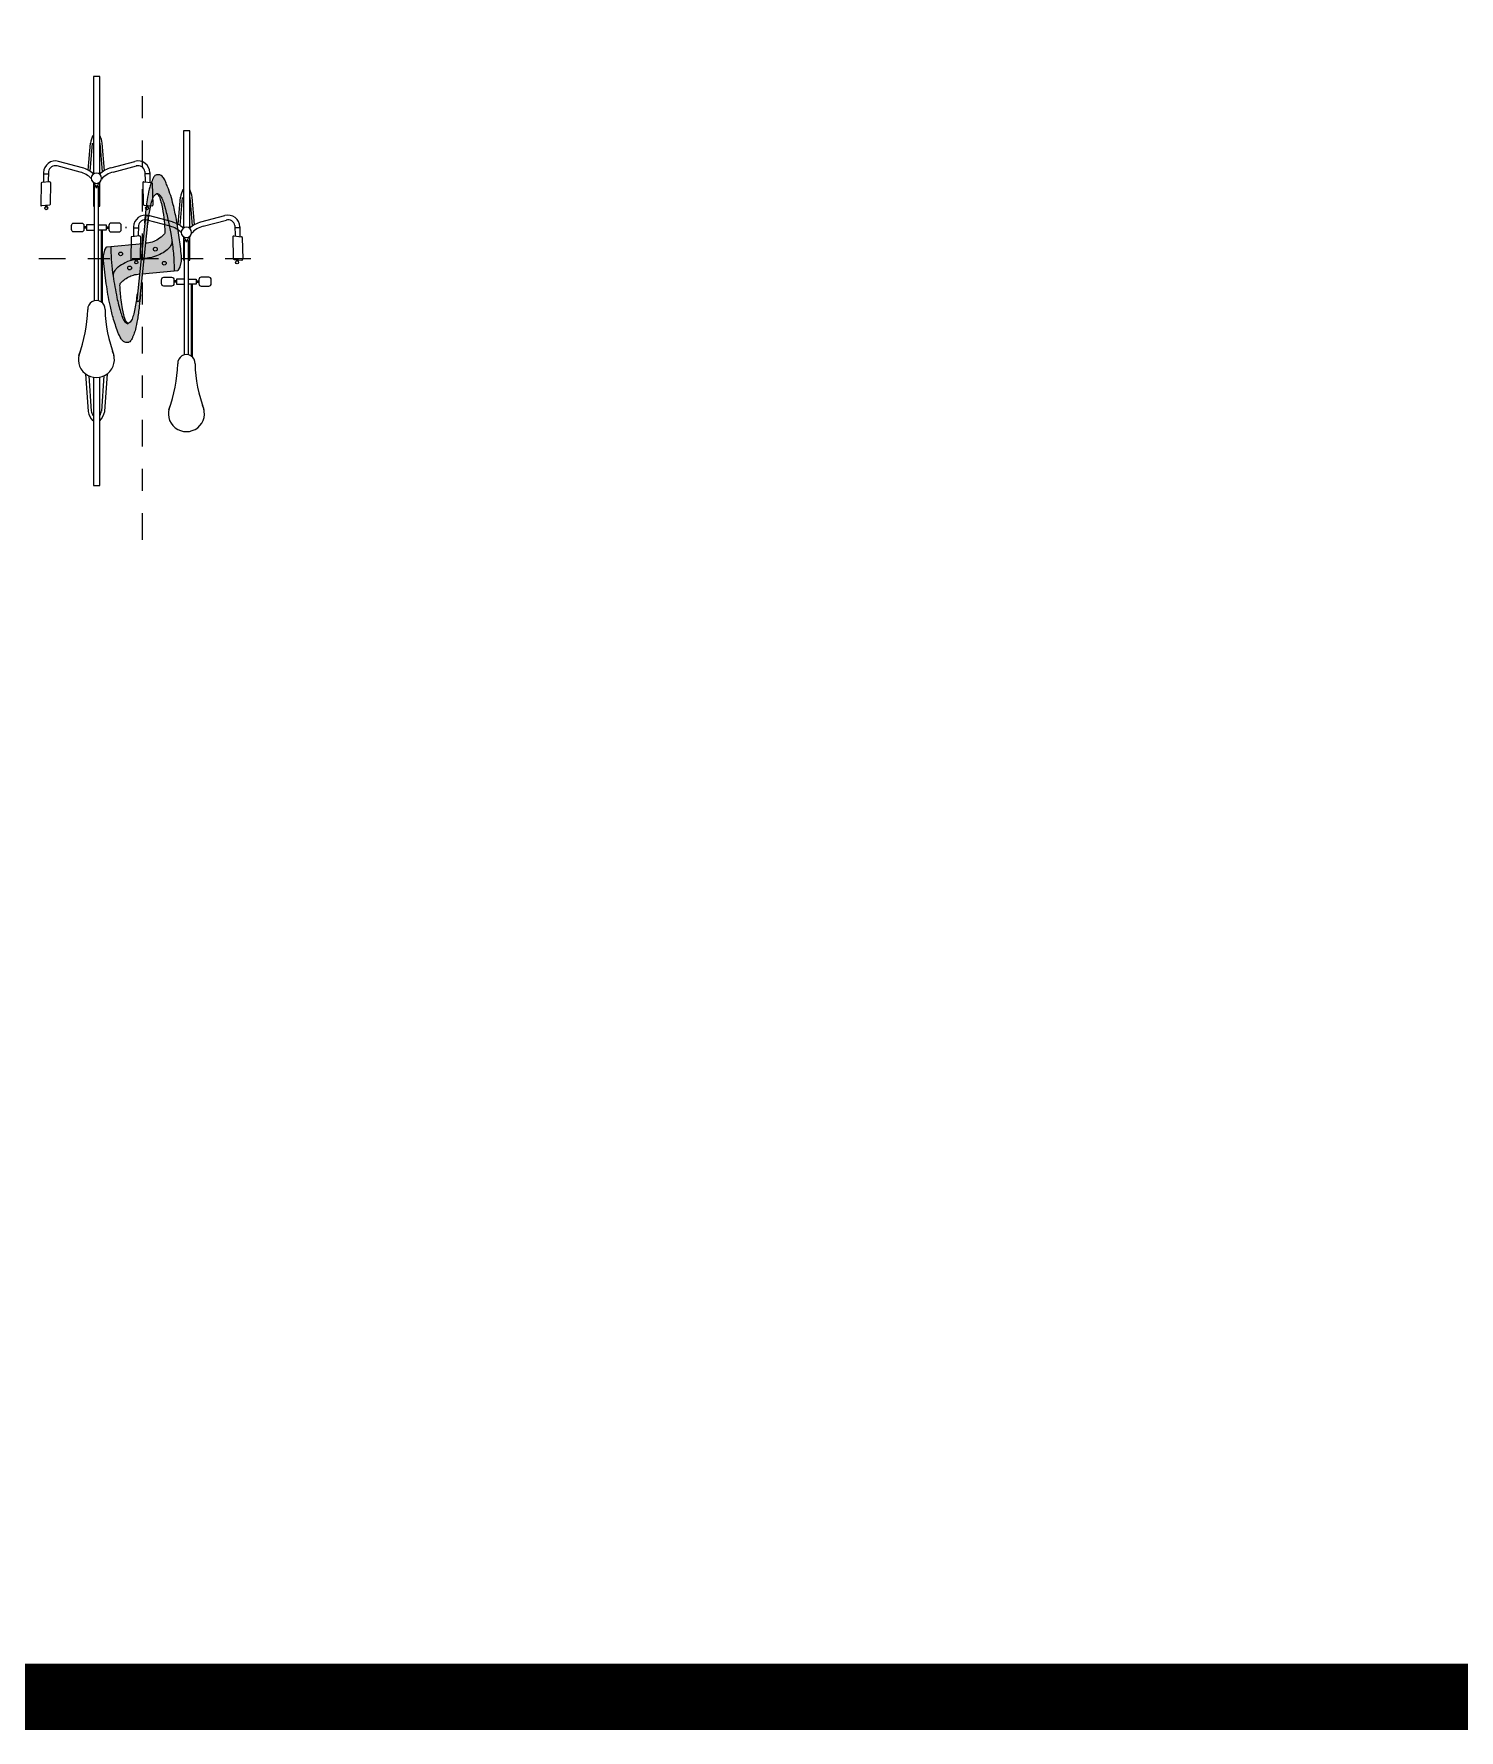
# Model space of a CAD drawing. Extents: x -2918 to -212, y 225 to 5715.
# Drawn here: x -609.34 to -602.92, y 791.46 to 799.11 of the extents above; entities that cross this region are included whole.
import ezdxf

# ---------------------------------------------------------------- set-up
doc = ezdxf.new("R2010")
doc.units = 0
doc.linetypes.add('ACAD_ISO10W100', pattern=[18, 12, -3, 0, -3])
doc.layers.get('0').update_dxf_attribs({"linetype": 'CONTINUOUS'})
doc.layers.add('ДВ_ГП_П_МАФ', color=20, linetype='CONTINUOUS')

# ---------------------------------------------------------------- blocks, each defined once
blk = doc.blocks.new('*U64')
at = {"layer": 'ДВ_ГП_П_МАФ'}
h = blk.add_hatch(color=11, dxfattribs=at)
h.dxf.hatch_style = 1
h.paths.add_polyline_path([(3.1047, 0.3448, 0.043397), (3.0945, 0.3637, 0.050685), (3.0887, 0.3707, 0.123686), (3.0789, 0.377, 0.067118), (3.0675, 0.3779, 0.003021), (3.0637, 0.3776, 0.128423), (3.0565, 0.374, 0.062649), (3.0517, 0.3684, 0.047289), (3.0455, 0.3568, 0.003223), (3.0359, 0.3321, 0.023977), (3.0301, 0.3122, 0.020736), (3.0212, 0.2646, 0.013019), (3.0122, 0.1928), (3.0091, 0.1637, 0.247851), (3.0109, 0.1592), (2.9774, -0.1592, 0.244213), (2.9747, -0.1638), (2.9732, -0.178, -0.017501), (2.9687, -0.2095, -0.009119), (2.9623, -0.2422, -0.03205), (2.9551, -0.2676, -0.041901), (2.9505, -0.2778, -0.057205), (2.9439, -0.2869, -0.092592), (2.9357, -0.2932, -0.130441), (2.9236, -0.2789, -0.033502), (2.9103, -0.2269, -0.019138), (2.9039, -0.1857, -0.020412), (2.8986, -0.1201, -0.032418), (2.9, -0.1123, -0.039649), (2.9159, -0.0969, -0.044156), (2.9378, -0.0826, -0.047509), (2.9588, -0.0743, -0.054828), (2.9868, -0.0695), (3.0013, 0.068), (2.8411, 0.0534, 0.251745), (2.8373, 0.0508), (2.8308, 0.0388), (2.8303, 0.0373), (2.8244, 0.0119), (2.8238, 0.0083), (2.8237, -0.0086), (2.8368, -0.1132, 0.016944), (2.8536, -0.2097, 0.014561), (2.8673, -0.2658, 0.02301), (2.8895, -0.3312, 0.051398), (2.9039, -0.3616, 0.07947), (2.9137, -0.3735, 0.064738), (2.9204, -0.3773, 0.068392), (2.9357, -0.3781, 0.085346), (2.939, -0.3772, 0.119383), (2.9462, -0.3716, 0.074982), (2.9544, -0.3572, -0.002668), (2.9591, -0.3452), (2.9605, -0.3419, 0.035631), (2.9679, -0.3201, 0.022086), (2.9772, -0.2754, 0.009866), (2.9854, -0.2155), (2.9909, -0.1639, 0.26032), (2.989, -0.1596), (3.0225, 0.1587, 0.179797), (3.0253, 0.163), (3.0291, 0.1949), (3.03, 0.2009, -0.011921), (3.0355, 0.2319, -0.021744), (3.0432, 0.2622, -0.014598), (3.0465, 0.2717, -0.064351), (3.0483, 0.2752, -0.022781), (3.0519, 0.2812, -0.133418), (3.0643, 0.2927, -0.033416), (3.0676, 0.2904, -0.080405), (3.0762, 0.2788, -0.020356), (3.0834, 0.255, -0.019745), (3.09, 0.225, -0.018715), (3.0978, 0.1707, -0.013904), (3.1014, 0.1202), (3.1007, 0.1151), (3.0999, 0.1119), (3.0982, 0.11), (3.095, 0.1064), (3.0906, 0.1025), (3.0846, 0.097), (3.0774, 0.0915, -0.12785), (3.021, 0.0698), (3.013, 0.0691), (2.9986, -0.0686), (3.1429, -0.0558), (3.1599, -0.0538, 0.287343), (3.1629, -0.0513), (3.1692, -0.0392), (3.1697, -0.0377), (3.1757, -0.0114, 0.053584), (3.1758, 0.0114, 0.007789), (3.1656, 0.0955, 0.011627), (3.1528, 0.1762, 0.014326), (3.1386, 0.2429, 0.032413), (3.113, 0.3239, 0.015294)])
for p, q in [((2.7551, 0.3986), (2.7653, 0.5205)), ((2.7642, 0.3931), (2.7748, 0.5197)), ((2.8202, 0.3912), (2.8094, 0.5197)), ((2.8293, 0.397), (2.8189, 0.5205)), ((2.5542, 0.3879), (2.5534, 0.3434)), ((2.5541, 0.3826), (2.5758, 0.3822)), ((2.576, 0.393), (2.5752, 0.3454)), ((2.7193, 0.3897), (2.6147, 0.4178)), ((2.7292, 0.409), (2.621, 0.4381)), ((2.8579, 0.409), (2.966, 0.4381)), ((2.8677, 0.3897), (2.9723, 0.4178)), ((3.011, 0.393), (3.0119, 0.3454)), ((3.0329, 0.3826), (3.0112, 0.3822)), ((3.0328, 0.3879), (3.0336, 0.3434)), ((2.5429, 0.3392), (2.5411, 0.241)), ((2.5812, 0.3459), (2.5461, 0.3427)), ((2.5852, 0.3423), (2.5834, 0.2441)), ((3.0019, 0.3423), (3.0037, 0.2441)), ((3.0058, 0.3459), (3.0409, 0.3427)), ((3.0442, 0.3392), (3.046, 0.241)), ((2.5801, 0.2406), (2.545, 0.2374)), ((2.5626, 0.2395), (2.5627, 0.2327)), ((2.5694, 0.2396), (2.5695, 0.2328)), ((3.0069, 0.2406), (3.042, 0.2374)), ((3.0176, 0.2396), (3.0175, 0.2328)), ((3.0244, 0.2395), (3.0243, 0.2327)), ((3.1608, 0.1544), (3.1711, 0.2764)), ((3.1699, 0.1489), (3.1806, 0.2756)), ((3.2259, 0.1471), (3.2151, 0.2756)), ((3.235, 0.1529), (3.2247, 0.2764)), ((3.1251, 0.1455), (3.0205, 0.1737)), ((3.1349, 0.1649), (3.0267, 0.194)), ((3.2636, 0.1649), (3.3718, 0.194)), ((3.2735, 0.1455), (3.378, 0.1737)), ((2.748, 0.1431), (2.7358, 0.1431)), ((2.7358, 0.1431), (2.7358, 0.137)), ((2.748, 0.137), (2.7358, 0.137)), ((2.7824, 0.1515), (2.748, 0.1515)), ((2.748, 0.1515), (2.748, 0.1286)), ((2.748, 0.1286), (2.7824, 0.1286)), ((2.8019, 0.1515), (2.8362, 0.1515)), ((2.8362, 0.1286), (2.8019, 0.1286)), ((2.8139, 0.1286), (2.8139, -0.1957)), ((2.8189, 0.1286), (2.8189, -0.1997)), ((2.8362, 0.1515), (2.8362, 0.1286)), ((2.8362, 0.1431), (2.8485, 0.1431)), ((2.8362, 0.137), (2.8485, 0.137)), ((2.9252, 0.1431), (2.9252, 0.137)), ((2.9486, 0.0951), (2.9468, -0.0031)), ((2.987, 0.1018), (2.9519, 0.0986)), ((2.96, 0.1437), (2.9592, 0.0992)), ((2.9599, 0.1384), (2.9816, 0.138)), ((2.9817, 0.1488), (2.9809, 0.1012)), ((2.9909, 0.0982), (2.9891, 0)), ((3.4076, 0.0982), (3.4094, 0)), ((3.4115, 0.1018), (3.4466, 0.0986)), ((3.4168, 0.1488), (3.4176, 0.1012)), ((3.4386, 0.1384), (3.417, 0.138)), ((3.4385, 0.1437), (3.4393, 0.0992)), ((3.4499, 0.0951), (3.4517, -0.0031)), ((2.9859, -0.0035), (2.9507, -0.0067)), ((2.9684, -0.0046), (2.9685, -0.0115)), ((2.9751, -0.0045), (2.9753, -0.0114)), ((3.4127, -0.0035), (3.4478, -0.0067)), ((3.4234, -0.0045), (3.4232, -0.0114)), ((3.4302, -0.0046), (3.43, -0.0115)), ((3.1538, -0.101), (3.1415, -0.101)), ((3.1415, -0.101), (3.1415, -0.1071)), ((3.1538, -0.1071), (3.1415, -0.1071)), ((3.1881, -0.0926), (3.1538, -0.0926)), ((3.1538, -0.0926), (3.1538, -0.1155)), ((3.1538, -0.1155), (3.1881, -0.1155)), ((3.2076, -0.0926), (3.242, -0.0926)), ((3.242, -0.1155), (3.2076, -0.1155)), ((3.2196, -0.1155), (3.2196, -0.4398)), ((3.2247, -0.1155), (3.2247, -0.4438)), ((3.242, -0.0926), (3.242, -0.1155)), ((3.242, -0.101), (3.2542, -0.101)), ((3.242, -0.1071), (3.2542, -0.1071)), ((3.2542, -0.101), (3.2542, -0.1071)), ((2.7433, -0.52), (2.7547, -0.6893)), ((2.7583, -0.5289), (2.769, -0.6883)), ((2.826, -0.5289), (2.8153, -0.6883)), ((2.8409, -0.52), (2.8295, -0.6893))]:
    blk.add_line(p, q, dxfattribs=at)
for points in [[(2.7793, 0.8201), (2.7793, 0.7161)], [(2.8077, 0.7161), (2.8077, 0.8201), (2.7793, 0.8201)], [(2.7793, 0.7161), (2.7793, 0.3816)], [(2.8077, 0.3812), (2.8077, 0.7161)], [(3.185, 0.576), (3.185, 0.472)], [(3.2135, 0.472), (3.2135, 0.576), (3.185, 0.576)], [(3.185, 0.472), (3.185, 0.1375)], [(3.2135, 0.1371), (3.2135, 0.472)], [(2.7793, 0.3427), (2.7793, 0.2367), (2.7824, 0.2367)], [(2.8019, -0.1903), (2.8019, 0.3262), (2.7824, 0.3262)], [(2.7824, 0.3262), (2.7824, -0.1903)], [(2.8019, 0.2367), (2.8077, 0.2367), (2.8077, 0.3449)], [(3.014, 0.1882), (2.9743, -0.1884)], [(3.0256, 0.188), (2.9859, -0.1886)], [(3.185, 0.0986), (3.185, -0.0074), (3.1881, -0.0074)], [(3.2076, -0.4344), (3.2076, 0.0821), (3.1881, 0.0821)], [(3.1881, 0.0821), (3.1881, -0.4344)], [(3.2076, -0.0074), (3.2135, -0.0074), (3.2135, 0.1008)], [(2.9961, 0), (3.0039, 0)], [(3, 0.0039), (3, -0.0039)], [(2.9909, -0.1641), (2.9854, -0.2155)], [(2.7793, -0.5352), (2.7793, -1.0233), (2.8077, -1.0233), (2.8077, -0.5347)]]:
    blk.add_lwpolyline(points, dxfattribs=at)
at = {"layer": 'ДВ_ГП_П_МАФ', "linetype": 'ACAD_ISO10W100', "ltscale": 0.01}
for points in [[(3, -1.2675), (3, 0.8201)], [(2.5329, 0), (3.4882, 0)]]:
    blk.add_lwpolyline(points, dxfattribs=at)
at = {"layer": 'ДВ_ГП_П_МАФ'}
for points in [[(2.9986, -0.0686), (3.1429, -0.0558), (3.1599, -0.0538, 0.287343), (3.1629, -0.0513), (3.1692, -0.0392), (3.1697, -0.0377), (3.1757, -0.0114, 0.055544), (3.1757, 0.0122, 0.007713), (3.1656, 0.0955, 0.011627), (3.1528, 0.1762, 0.014326), (3.1386, 0.2429, 0.032413), (3.113, 0.3239, 0.015294), (3.1047, 0.3448, 0.043397), (3.0945, 0.3637, 0.050685), (3.0887, 0.3707, 0.123686), (3.0789, 0.377, 0.067358), (3.0675, 0.3779, 0.002989), (3.0637, 0.3776, 0.135428), (3.0562, 0.3737, 0.060114), (3.0516, 0.3683, 0.046793), (3.0455, 0.3568, 0.003223), (3.0359, 0.3321, 0.023977), (3.0301, 0.3122, 0.020736), (3.0212, 0.2646, 0.013019), (3.0122, 0.1928), (3.0091, 0.1637, 0.251507), (3.011, 0.1591, -0.21457)], [(3.0225, 0.1586), (3.023, 0.1591, 0.154697), (3.0253, 0.163), (3.0291, 0.1949), (3.03, 0.2009, -0.011921), (3.0355, 0.2319, -0.021744), (3.0432, 0.2622, -0.014598), (3.0465, 0.2717, -0.064351), (3.0483, 0.2752, -0.022781), (3.0519, 0.2812, -0.133418), (3.0643, 0.2927, -0.033416), (3.0676, 0.2904, -2.542582)], [(3.0643, 0.2927), (3.0646, 0.2928, -0.154423), (3.0674, 0.2929, -0.034661), (3.0712, 0.2914, -0.089017), (3.0756, 0.2884, -0.014461), (3.08, 0.2838, -0.066246), (3.0845, 0.277, -0.025597), (3.0943, 0.2547, -0.031913), (3.0994, 0.238), (3.1037, 0.2227), (3.1075, 0.208), (3.1096, 0.1996), (3.1161, 0.1707, -0.016185), (3.1271, 0.1135, -0.00287), (3.1335, 0.0719, -0.022446), (3.1412, -0.0042, -0.011079), (3.1429, -0.0558, -0.005896)], [(3.0676, 0.2904, -0.080405), (3.0762, 0.2788, -0.020356), (3.0834, 0.255, -0.019745), (3.09, 0.225, -0.018715), (3.0978, 0.1707, -1.429969)], [(3.014, 0.1882, -1.052056), (3.0255, 0.187)], [(3.0978, 0.1707, -0.014128), (3.1014, 0.1194)], [(3.1325, 0.0792, -0.119858), (3.1311, 0.0655, -0.088913), (3.1214, 0.0496, -0.062422), (3.0999, 0.0309, -0.04738), (3.0714, 0.0152, -0.055561), (3.0369, 0.004, -0.030665), (3.0058, 0.0003, 9.952479)], [(3.1013, 0.1197), (3.1007, 0.1151), (3.0999, 0.1119), (3.0982, 0.11), (3.095, 0.1064), (3.0906, 0.1025), (3.0846, 0.097), (3.0774, 0.0915, -0.12785), (3.021, 0.0698), (3.013, 0.0691)], [(2.9605, -0.3419), (2.9605, -0.3419), (2.9591, -0.3452, 0.002668), (2.9544, -0.3572, -0.074982), (2.9462, -0.3716, -0.119383), (2.939, -0.3772, -0.085346), (2.9357, -0.3781, -0.068392), (2.9204, -0.3773, -0.064738), (2.9137, -0.3735, -0.07947), (2.9039, -0.3616, -0.051398), (2.8895, -0.3312, -0.02301), (2.8673, -0.2658, -0.014561), (2.8536, -0.2097, -0.016944), (2.8368, -0.1132, 26.743724), (2.8368, -0.1132), (2.8237, -0.0086), (2.8238, 0.0083), (2.8244, 0.0119), (2.8303, 0.0373), (2.8308, 0.0388), (2.8373, 0.0508, -0.252093), (2.8411, 0.0534), (3.0013, 0.068)], [(2.8571, 0.055), (2.8572, 0.0429, 0.035057), (2.8674, -0.0788, 0.012083), (2.8848, -0.1758, 0.02277), (2.9014, -0.2412, 0.003525), (2.9051, -0.2534, 0.020284), (2.9092, -0.2647, 0.031689), (2.9151, -0.2767, 0.042791), (2.9209, -0.2853, 0.084713), (2.9281, -0.2915, 0.110625), (2.9345, -0.2937), (2.9357, -0.2932)], [(2.9941, -0.0008), (2.987, -0.0014, 0.019149), (2.9639, -0.0043, 0.082771), (2.922, -0.0186, 0.036271), (2.8904, -0.0386, 0.061196), (2.8796, -0.0489, 0.018112), (2.8726, -0.0581, 0.090211), (2.8685, -0.067, 0.082205), (2.8674, -0.0788, -2.801449)], [(2.9773, -0.1592, 0.240164), (2.9747, -0.1638), (2.9732, -0.178, -0.017501), (2.9687, -0.2095, -0.009119), (2.9623, -0.2422, -0.03205), (2.9551, -0.2676, -0.041901), (2.9505, -0.2778, -0.057205), (2.9439, -0.2869, -0.092592), (2.9357, -0.2932, -0.130441), (2.9236, -0.2789, -0.033502), (2.9103, -0.2269, -0.019138), (2.9039, -0.1857, -0.020412), (2.8986, -0.1201, -0.032418), (2.9, -0.1123, -0.039649), (2.9159, -0.0969, -0.044156), (2.9378, -0.0826, -0.047509), (2.9588, -0.0743, -0.055043), (2.987, -0.0695, -69.294706)], [(2.9854, -0.2155, -0.009866), (2.9772, -0.2754, -0.022086), (2.9679, -0.3201, -0.035631), (2.9605, -0.3419), (2.9605, -0.3419)], [(2.9745, -0.1864, 1.052056), (2.986, -0.1876)], [(2.989, -0.1596, -0.267334), (2.9909, -0.1641, -4.623217)]]:
    blk.add_lwpolyline(points, format="xyb", dxfattribs=at)
for points in [[(2.7358, 0.1493), (2.7358, 0.1308, -0.414214), (2.7252, 0.1202), (2.6906, 0.1202, -0.414214), (2.68, 0.1308), (2.68, 0.1493, -0.414214), (2.6906, 0.1599), (2.7252, 0.1599, -0.414214)], [(2.8485, 0.1493), (2.8485, 0.1308, 0.414214), (2.8591, 0.1202), (2.8937, 0.1202, 0.414214), (2.9043, 0.1308), (2.9043, 0.1493, 0.414214), (2.8937, 0.1599), (2.8591, 0.1599, 0.414214)], [(3.1415, -0.0949), (3.1415, -0.1133, -0.414214), (3.1309, -0.1239), (3.0963, -0.1239, -0.414214), (3.0857, -0.1133), (3.0857, -0.0949, -0.414214), (3.0963, -0.0843), (3.1309, -0.0843, -0.414214)], [(3.2542, -0.0949), (3.2542, -0.1133, 0.414214), (3.2648, -0.1239), (3.2994, -0.1239, 0.414214), (3.31, -0.1133), (3.31, -0.0949, 0.414214), (3.2994, -0.0843), (3.2648, -0.0843, 0.414214)]]:
    blk.add_lwpolyline(points, format="xyb", close=True, dxfattribs=at)
for centre, radius in [((2.5662, 0.2268), 0.00681), ((3.0208, 0.2268), 0.00681), ((2.9016, 0.0209), 0.0084), ((3.0579, 0.0421), 0.00867), ((2.9421, -0.0423), 0.00852), ((2.972, -0.0173), 0.00681), ((3.0983, -0.0212), 0.0084), ((3.4265, -0.0173), 0.00681)]:
    blk.add_circle(centre, radius, dxfattribs=at)
for centre, radius, start, end in [((2.9036, 0.495), 0.1406, 154.6692, 169.53545), ((2.6807, 0.495), 0.1406, 10.46455, 25.3308), ((2.6072, 0.3869), 0.053, 74.93904, 178.96331), ((2.6072, 0.3869), 0.0318, 76.35166, 169.02728), ((2.6924, 0.2856), 0.1075, 44.67979, 75.50215), ((2.6973, 0.2924), 0.1209, 47.46041, 74.71912), ((2.7921, 0.3622), 0.0233, 90, 270), ((2.7921, 0.3622), 0.0233, 270, 90), ((2.8897, 0.2924), 0.1209, 105.28088, 133.34077), ((2.8946, 0.2856), 0.1075, 104.49785, 137.78455), ((2.9798, 0.3869), 0.053, 1.03669, 105.06096), ((2.9798, 0.3869), 0.0318, 10.97272, 105.06096), ((2.5465, 0.3391), 0.00359, 95.24889, 178.96331), ((2.5816, 0.3423), 0.00359, 358.96331, 95.24889), ((2.6896, 0.2856), 0.1075, 17.56025, 31.32597), ((2.8946, 0.2856), 0.1075, 148.67403, 162.43975), ((3.0055, 0.3423), 0.00359, 84.75111, 181.03669), ((3.0406, 0.3391), 0.00359, 1.03669, 84.75111), ((3.3093, 0.2509), 0.1406, 154.6692, 169.53545), ((3.0864, 0.2509), 0.1406, 10.46455, 25.3308), ((2.5447, 0.241), 0.00359, 178.96331, 275.24889), ((2.5798, 0.2442), 0.00359, 275.24889, 358.96331), ((3.0072, 0.2442), 0.00359, 181.03669, 264.75111), ((3.0424, 0.241), 0.00359, 264.75111, 1.03669), ((3.013, 0.1428), 0.053, 74.93904, 178.96331), ((3.013, 0.1428), 0.0318, 76.35166, 169.02728), ((3.103, 0.0482), 0.1209, 47.46041, 74.71912), ((3.2955, 0.0482), 0.1209, 105.28088, 133.34077), ((3.3855, 0.1428), 0.053, 1.03669, 105.06096), ((3.3855, 0.1428), 0.0318, 10.97272, 105.06096), ((2.9522, 0.095), 0.00359, 95.24889, 178.96331), ((2.9873, 0.0982), 0.00359, 358.96331, 95.24889), ((3.0981, 0.0415), 0.1075, 44.67979, 75.50215), ((3.1979, 0.1181), 0.0233, 90, 270), ((3.0953, 0.0415), 0.1075, 17.56025, 31.32597), ((3.1979, 0.1181), 0.0233, 270, 90), ((3.3004, 0.0415), 0.1075, 148.67403, 162.43975), ((3.3004, 0.0415), 0.1075, 104.49785, 137.78455), ((3.4112, 0.0982), 0.00359, 84.75111, 181.03669), ((3.4463, 0.095), 0.00359, 1.03669, 84.75111), ((2.9504, -0.0032), 0.00359, 178.96331, 275.24889), ((2.9855, 0.0001), 0.00359, 275.24889, 358.96331), ((3.413, 0.0001), 0.00359, 181.03669, 264.75111), ((3.4481, -0.0032), 0.00359, 264.75111, 1.03669), ((2.7921, -0.2281), 0.0391, 356.68191, 183.31809), ((2.1025, -0.2101), 0.6509, 339.62803, 358.21654), ((3.4817, -0.2101), 0.6509, 181.78346, 200.37197), ((2.7921, -0.4548), 0.0814, 153.75689, 26.24311), ((3.1979, -0.4723), 0.0391, 356.68191, 183.31809), ((2.5083, -0.4543), 0.6509, 339.62803, 358.21654), ((3.8874, -0.4543), 0.6509, 181.78346, 200.37197), ((2.8397, -0.6724), 0.0723, 191.25535, 209.12199), ((2.7446, -0.6724), 0.0723, 330.87801, 348.74465), ((3.1979, -0.6989), 0.0814, 153.75689, 26.24311), ((2.8397, -0.6724), 0.0866, 191.25535, 223.16763), ((2.7446, -0.6724), 0.0866, 316.83237, 348.74465)]:
    blk.add_arc(centre, radius, start, end, dxfattribs=at)

msp = doc.modelspace()

# ---------------------------------------------------------------- linework, layer by layer
at = {"color": 1, "const_width": 0.3}
msp.add_lwpolyline([(-640.4802, 834.9414), (-590.9727, 834.9414), (-590.9727, 791.6089), (-640.4802, 791.6089)], close=True, dxfattribs=at)

# ---------------------------------------------------------------- block references
at = {"layer": 'ДВ_ГП_П_МАФ'}
msp.add_blockref('*U64', (-611.8543, 798.0924), dxfattribs=at)

doc.saveas('drawing.dxf')
